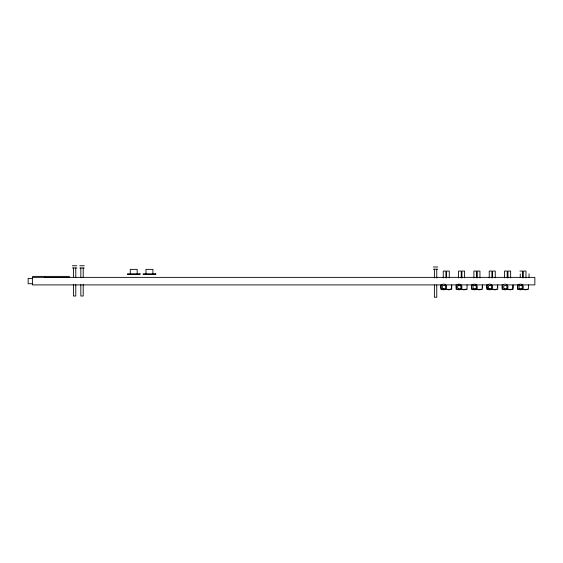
<?xml version="1.0" encoding="UTF-8"?>
<svg xmlns="http://www.w3.org/2000/svg" width="563" height="563" viewBox="0 0 563 563"><rect width="100%" height="100%" fill="white"/><g stroke="black" fill="none" stroke-linecap="round" stroke-linejoin="round"><path stroke-width="0.84" d="M529.051 277.369L529.051 273.808M72.381 265.75L76.821 265.75M79.798 265.75L84.239 265.75M433.355 266.989L437.796 266.989M72.381 267.974L76.821 267.974M79.798 267.974L84.239 267.974M433.355 269.213L437.796 269.213M519.895 271.063L522.563 271.063L522.563 277.897M32.401 278.404L28.15 278.404L28.15 283.745L32.401 283.745M442.617 284.906L32.401 284.906L32.401 277.369L534.85 277.369L534.85 284.906L521.19 284.906M445.122 284.906L458.43 284.906M459.823 284.906L473.406 284.906M475.116 284.906L488.74 284.906M490.929 284.906L503.245 284.906M506.496 284.906L519.452 284.906M489.261 289.361L486.784 289.361L486.784 284.906M490.296 289.361L497.713 289.361L497.713 284.906M528.418 284.906L528.418 289.361L517.446 289.361L517.446 284.906M525.976 277.897L525.976 271.063L523.308 271.063L523.308 277.897M520.254 273.808L520.254 277.369M513.09 284.906L513.09 289.361L502.119 289.361L502.119 284.906M510.648 277.897L510.648 271.063L507.974 271.063L507.974 277.897M507.235 277.897L507.235 271.063L504.561 271.063L504.561 277.897M495.264 277.897L495.264 271.063L492.597 271.063L492.597 277.897M491.9 277.897L491.9 271.063L489.233 271.063L489.233 277.897M487.818 287.876L487.818 289.361M482.378 284.906L482.378 289.361L471.456 289.361L471.456 284.906M479.936 277.897L479.936 271.063L477.269 271.063L477.269 277.897M476.572 277.897L476.572 271.063L473.898 271.063L473.898 277.897M467.051 284.906L467.051 289.361L456.129 289.361L456.129 284.906M464.602 277.897L464.602 271.063L461.934 271.063L461.934 277.897M461.238 277.897L461.238 271.063L458.571 271.063L458.571 277.897M451.716 284.906L451.716 289.361L440.794 289.361L440.794 284.906M449.274 277.897L449.274 271.063L446.607 271.063L446.607 277.897M445.91 277.897L445.91 271.063L443.243 271.063L443.243 277.897M436.761 269.213L436.761 277.974M436.761 284.984L436.761 297.25L434.39 297.25L434.39 284.984M434.39 269.213L434.39 277.974M152.911 273.808L152.911 269.36L145.986 269.36L145.986 273.808M137.189 273.808L137.189 269.36L130.264 269.36L130.264 273.808M83.204 267.974L83.204 277.615M83.204 284.625L83.204 296.011L80.833 296.011L80.833 284.625M80.833 267.974L80.833 277.615M75.78 267.974L75.78 277.615M75.78 284.625L75.78 296.011L73.415 296.011L73.415 284.625M73.415 267.974L73.415 277.615M44.554 276.384L44.554 277.517L69.277 277.517L69.277 276.384L32.682 276.384L32.682 277.369M451.245 285.532A2.871 2.871 0 0 1 451.245 288.397M450.787 288.995A2.871 2.871 0 0 1 446.733 288.995M466.122 288.995A2.871 2.871 0 0 1 462.061 288.995M527.44 288.995A2.871 2.871 0 0 1 523.386 288.995M512.569 285.532A2.871 2.871 0 0 1 512.569 288.397M512.112 288.995A2.871 2.871 0 0 1 508.058 288.995M497.523 286.222A2.871 2.871 0 0 1 497.523 287.707M496.784 288.995A2.871 2.871 0 0 1 492.724 288.995M482.195 286.222A2.871 2.871 0 0 1 482.195 287.707M481.449 288.995A2.871 2.871 0 0 1 477.396 288.995M140.032 273.808L127.421 273.808L127.421 274.554L140.032 274.554L140.032 273.808M155.754 273.808L143.143 273.808L143.143 274.554L155.754 274.554L155.754 273.808M519.797 288.629A1.731 1.731 0 0 0 522.394 287.13A1.731 1.731 0 0 0 519.797 285.631A1.731 1.731 0 0 0 519.797 288.629M519.023 289.445A2.871 2.871 0 0 0 523.323 286.961A2.871 2.871 0 0 0 519.023 284.484A2.871 2.871 0 0 0 519.023 289.445M504.469 288.629A1.731 1.731 0 0 0 507.059 287.13A1.731 1.731 0 0 0 504.469 285.631A1.731 1.731 0 0 0 504.469 288.629M503.688 289.445A2.871 2.871 0 0 0 507.995 286.961A2.871 2.871 0 0 0 503.688 284.484A2.871 2.871 0 0 0 503.688 289.445M489.085 288.629A1.731 1.731 0 0 0 491.682 287.13A1.731 1.731 0 0 0 489.085 285.631A1.731 1.731 0 0 0 489.085 288.629M488.311 289.445A2.871 2.871 0 0 0 492.611 286.961A2.871 2.871 0 0 0 488.311 284.484A2.871 2.871 0 0 0 488.311 289.445M473.757 288.629A1.731 1.731 0 0 0 476.354 287.13A1.731 1.731 0 0 0 473.757 285.631A1.731 1.731 0 0 0 473.757 288.629M472.976 289.445A2.871 2.871 0 0 0 477.283 286.961A2.871 2.871 0 0 0 472.976 284.484A2.871 2.871 0 0 0 472.976 289.445M458.423 288.629A1.731 1.731 0 0 0 461.02 287.13A1.731 1.731 0 0 0 458.423 285.631A1.731 1.731 0 0 0 458.423 288.629M457.649 289.445A2.871 2.871 0 0 0 461.949 286.961A2.871 2.871 0 0 0 457.649 284.484A2.871 2.871 0 0 0 457.649 289.445M443.095 288.629A1.731 1.731 0 0 0 445.692 287.13A1.731 1.731 0 0 0 443.095 285.631A1.731 1.731 0 0 0 443.095 288.629M442.321 289.445A2.871 2.871 0 0 0 446.621 286.961A2.871 2.871 0 0 0 442.321 284.484A2.871 2.871 0 0 0 442.321 289.445"/></g></svg>
